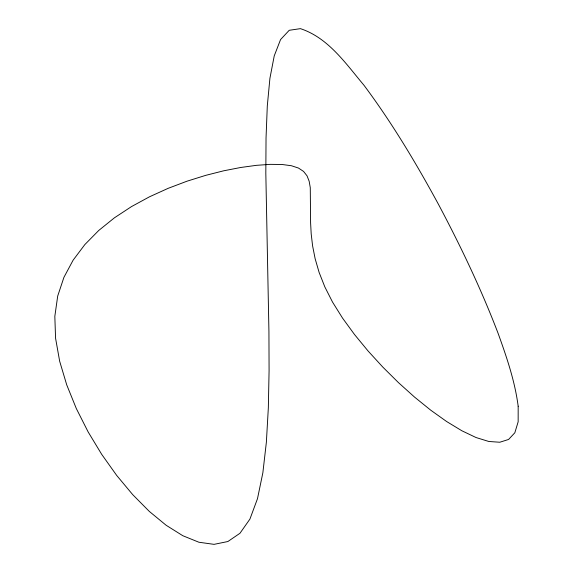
<?xml version="1.0" encoding="UTF-8"?>
<svg xmlns="http://www.w3.org/2000/svg" width="573" height="573" viewBox="0 0 573 573"><rect width="100%" height="100%" fill="white"/><g stroke="black" fill="none" stroke-linecap="round" stroke-linejoin="round"><path stroke-width="0.86" d="M518.171 406.214L518.157 421.8L514.833 432.765L508.588 439.455L499.792 442.241L488.819 441.482L476.048 437.536L461.867 430.767L446.632 421.527L430.738 410.189L414.558 397.096L398.464 382.628L382.843 367.128L368.059 350.97L354.501 334.503L342.539 318.094L332.548 302.107L324.805 286.837L319.097 272.361L315.136 258.709L312.6 245.889L311.196 233.927L310.602 222.84L310.272 187.65L309.162 181.24L307.028 175.825L303.561 171.42L298.461 168.054L291.406 165.733L282.102 164.494L270.356 164.351L256.446 165.332L240.76 167.474L223.692 170.804L205.65 175.374L187.006 181.197L168.176 188.324L149.539 196.775L131.489 206.595L114.428 217.812L98.749 230.461L84.847 244.571L73.108 260.185L63.925 277.332L57.701 296.048L54.829 316.36L55.567 338.22L59.656 361.212L66.712 384.827L76.331 408.57L88.135 431.92L101.722 454.389L116.713 475.461L132.7 494.628L149.309 511.403L166.141 525.262L182.801 535.712L198.91 542.244L214.058 544.35L227.875 541.528L239.958 533.277L249.921 519.088L257.485 498.696L262.864 472.754L266.373 442.17L268.336 407.833L269.081 370.652L268.93 331.509L265.822 173.397L266.037 137.964L267.297 105.969L269.919 78.308L274.238 55.875L280.562 39.566L289.229 30.29L300.431 28.65C328.358 37.811 345.827 63.696 363.927 85.198C391.903 122.686 415.948 162.918 438.266 203.974C460.599 245.932 481.098 288.914 498.095 333.328C506.654 357.051 514.891 381.095 518.171 406.214"/></g></svg>
